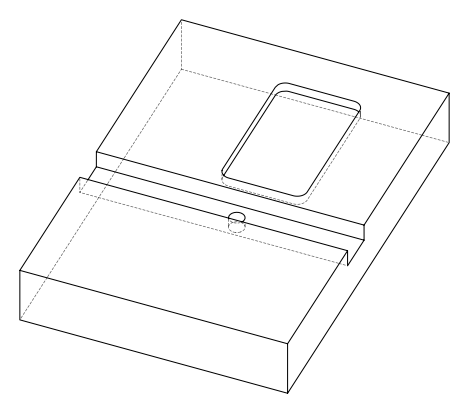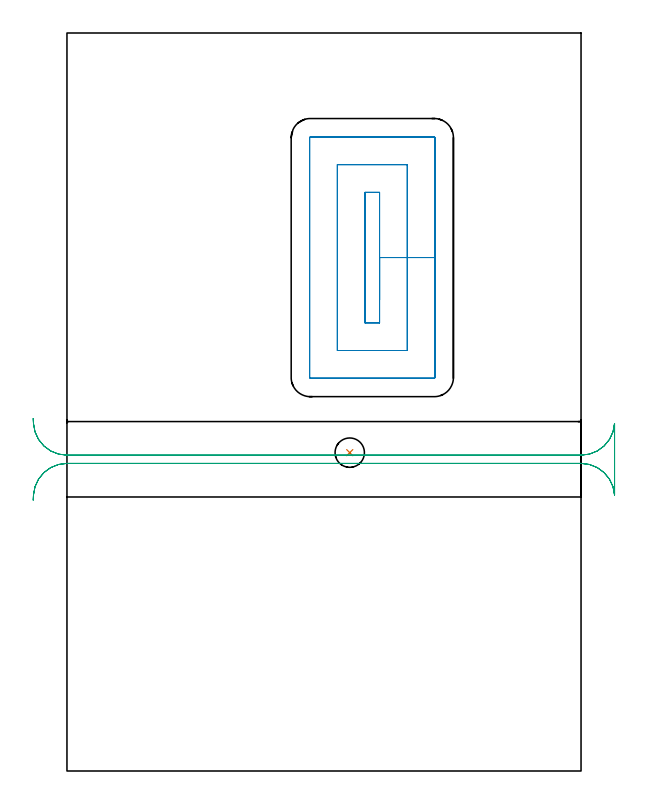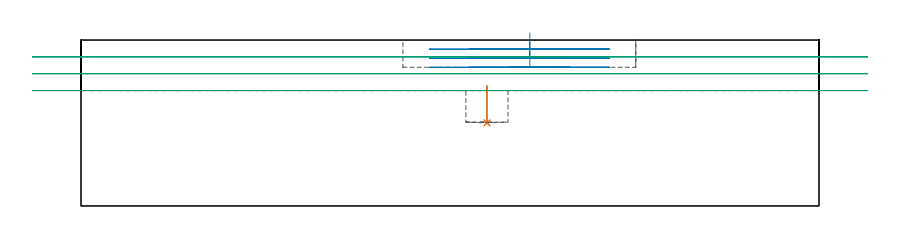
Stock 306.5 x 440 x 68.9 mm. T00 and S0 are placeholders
(PLAN: 3 operations, 2 tool changes, 10.8 min)
(1 INDEXABLE_INSERT_DRILL_BLIND_HOLE_FROM_SOLID | STEP1POCKET | NXT0302_006 | 0.07 min | 8207 mm3)
(2 MILL_RECTANGULAR_POCKET | POCKET_RECTANGULAR_STRAIGHT | UGT0201_105 | Follow Part, ap 5.5, ae 75% | 6.01 min | 179946 mm3)
(3 MILL_RECTANGULAR_SLOT | SLOT_RECTANGULAR | UGT0201_019 | Follow Part, ap 10, ae 75% | 4.75 min | 284012 mm3)
(TOOL NXT0302_006 | Index. Insert Drill 17.5mm [880-D1750L25-05] | D17.5 PA176 FL88 Z2)
(TOOL UGT0201_105 | End Mill 22 mm | D22 FL25 Z2)
(TOOL UGT0201_019 | End mill 40 mm | D40 FL63 Z6)
(OP 1 INDEXABLE_INSERT_DRILL_BLIND_HOLE_FROM_SOLID)
G17 G21 G94 G90
T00 M6
G54
G17 G0 G90 X168.6 Y189.8 S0 M3
G43 Z78.9 H1
G94 G81 G98 Z34.5 F250. R49.9
G80
M5
M2
(OP 2 MILL_RECTANGULAR_POCKET)
G17 G21 G94 G90
T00 M6
G54
G17 G0 G90 X186.4 Y280.847 S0 M3
G43 Z78.9 H0
Z71.9
G94 G1 Y306.1 Z65.133 F250.
Y345. F500.
X177.7
Y267.2
X186.4
Y306.1
X202.9
Y361.5
X161.2
Y250.7
X202.9
Y306.1
X219.4
Y377.6
G3 X219. Y378. R0.4
G1 X145.1
G3 X144.7 Y377.6 R0.4
G1 Y234.6
G3 X145.1 Y234.2 R0.4
G1 X219.
G3 X219.4 Y234.6 R0.4
G1 Y306.1
Y307.1
G0 X186.4 Y280.847 Z68.133
G1 Y306.1 Z61.367 F250.
Y345. F500.
X177.7
Y267.2
X186.4
Y306.1
X202.9
Y361.5
X161.2
Y250.7
X202.9
Y306.1
X219.4
Y377.6
G3 X219. Y378. R0.4
G1 X145.1
G3 X144.7 Y377.6 R0.4
G1 Y234.6
G3 X145.1 Y234.2 R0.4
G1 X219.
G3 X219.4 Y234.6 R0.4
G1 Y306.1
Y307.1
G0 X186.4 Y280.847 Z64.367
G1 Y306.1 Z57.6 F250.
Y345. F500.
X177.7
Y267.2
X186.4
Y306.1
X202.9
Y361.5
X161.2
Y250.7
X202.9
Y306.1
X219.4
Y377.6
G3 X219. Y378. R0.4
G1 X145.1
G3 X144.7 Y377.6 R0.4
G1 Y234.6
G3 X145.1 Y234.2 R0.4
G1 X219.
G3 X219.4 Y234.6 R0.4
G1 Y306.1
Y307.1
G0 Z78.9
M5
M2
(OP 3 MILL_RECTANGULAR_SLOT)
G17 G21 G94 G90
T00 M6
G54
G17 G0 G90 X-20.134 Y161.5 S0 M3
G43 Z78.9 H0
Z61.9
G94 G1 X-19.97 Y164.495 F250.
G2 X0. Y183.4 R20. F500.
G1 X306.5
G2 X326.47 Y164.495 R20.
G1 X326.5
Y207.205
X326.47
G2 X306.5 Y188.3 R20.
G1 X0.
G2 X-19.97 Y207.205 R20.
G1 X-20.134 Y210.2 F250.
G0 Y161.5 Z54.9
G1 X-19.97 Y164.495
G2 X0. Y183.4 R20. F500.
G1 X306.5
G2 X326.47 Y164.495 R20.
G1 X326.5
Y207.205
X326.47
G2 X306.5 Y188.3 R20.
G1 X0.
G2 X-19.97 Y207.205 R20.
G1 X-20.134 Y210.2 F250.
G0 Y161.5 Z47.9
G1 X-19.97 Y164.495
G2 X0. Y183.4 R20. F500.
G1 X306.5
G2 X326.47 Y164.495 R20.
G1 X326.5
Y207.205
X326.47
G2 X306.5 Y188.3 R20.
G1 X0.
G2 X-19.97 Y207.205 R20.
G1 X-20.134 Y210.2 F250.
G0 Z78.9
M5
M2
